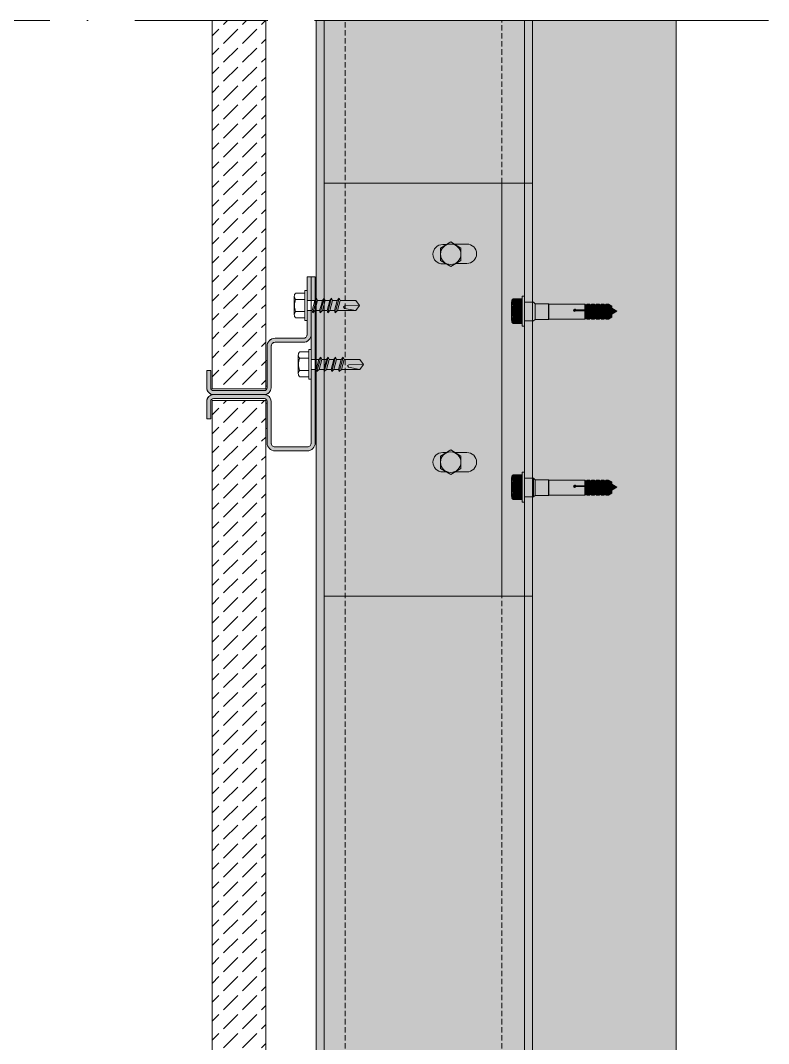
# Model space of a CAD drawing. Extents: x -106823 to -42801, y 48734 to 74234.
# Drawn here: x -78327 to -75536, y 63655 to 67473 of the extents above; entities that cross this region are included whole.
import ezdxf

# ---------------------------------------------------------------- set-up
doc = ezdxf.new("R2010")
doc.units = 0
doc.header["$MEASUREMENT"] = 0
doc.linetypes.add('Dot & Dashed', pattern=[670.277762, 352.777767, -176.388884, 0, -141.111112])
doc.linetypes.add('Hidden Line', pattern=[30, 20, -10])
for name, color, linetype, lineweight, true_color in [('2D - Ogólne_Pen_No__2', 7, 'Continuous', 15, 0x7f7f7f), ('2D - Ogólne_Pen_No__82', 7, 'Continuous', 20, 0xaaaaaa), ('2D Drafting - General_Pen_No__102', 7, 'Continuous', 13, 0xcccccc), ('2D Drafting - General_Pen_No__141', 7, 'Continuous', 0, 0xe8e8e8), ('2D Drafting - General_Pen_No__2', 7, 'Continuous', 15, 0x7f7f7f), ('2D Drafting - General_Pen_No__81', 7, 'Continuous', 20, 0x6a6a6a)]:
    doc.layers.add(name, color=color, linetype=linetype, lineweight=lineweight, true_color=true_color)
doc.layers.add('2D Drafting - General_Pen_No__121', color=255, linetype='Continuous', lineweight=0)
pattern_1 = [(45, (0, 0), (-70.71068, 70.71068), [75, -25]), (45, (7e-15, 70.71), (-70.71068, 70.71068), [75, -25])]

msp = doc.modelspace()

# ---------------------------------------------------------------- hatches: boundary and pattern name
at = {"layer": '2D Drafting - General_Pen_No__102', "linetype": 'Continuous'}
for points in [[(-77257.31, 66427.84), (-77257.31, 66516.69), (-77242.31, 66516.69), (-77242.31, 66427.84)], [(-77242.31, 66427.84), (-77242.31, 66516.69), (-77227.31, 66516.69), (-77227.31, 66429.68), (-77228.78, 66427.84)], [(-77242.31, 66427.84), (-77242.31, 66516.69), (-77227.31, 66516.69), (-77227.31, 66429.68), (-77228.78, 66427.84)], [(-77607.31, 66076.69, -0.4142136), (-77632.31, 66101.69), (-77632.31, 66166.69), (-77617.31, 66166.69), (-77617.31, 66158.64), (-77617.39, 66158.64), (-77617.39, 66108.23), (-77617.31, 66108.23), (-77617.31, 66101.69, 0.4142136), (-77607.31, 66091.69), (-77417.31, 66091.69, 0.4142136), (-77407.31, 66101.69), (-77407.31, 66256.69, -0.4142136), (-77377.31, 66286.69), (-77272.31, 66286.69, 0.4142136), (-77257.31, 66301.69), (-77257.31, 66353.28), (-77257.31, 66390.56), (-77242.31, 66390.56), (-77242.31, 66301.69, -0.4142136), (-77272.31, 66271.69), (-77377.31, 66271.69, 0.4142136), (-77392.31, 66256.69), (-77392.31, 66101.69, -0.4142136), (-77417.31, 66076.69)], [(-77227.31, 66208.21), (-77242.31, 66208.21), (-77242.31, 66245.49), (-77242.31, 66390.56), (-77238.77, 66390.56), (-77236.58, 66382.36), (-77228.38, 66390.56), (-77227.31, 66390.56)], [(-77607.31, 66076.69), (-77417.31, 66076.69, -0.4142136), (-77392.31, 66051.69), (-77392.31, 65896.69, 0.4142136), (-77377.31, 65881.69), (-77257.31, 65881.69, 0.4142136), (-77242.31, 65896.69), (-77242.31, 66170.93), (-77227.31, 66170.93), (-77227.31, 65896.69, -0.4142136), (-77257.31, 65866.69), (-77377.31, 65866.69, -0.4142136), (-77407.31, 65896.69), (-77407.31, 66051.69, 0.4142136), (-77417.31, 66061.69), (-77607.31, 66061.69, 0.4142136), (-77617.31, 66051.69), (-77617.31, 66045.15), (-77617.39, 66045.15), (-77617.39, 65994.73), (-77617.31, 65994.73), (-77617.31, 65986.69), (-77632.31, 65986.69), (-77632.31, 66051.69, -0.4142136)]]:
    msp.add_hatch(color=256, dxfattribs=at).paths.add_polyline_path(points, flags=0)
at = {"layer": '2D Drafting - General_Pen_No__121', "linetype": 'Continuous'}
for points in [[(-76455.9, 66410.98), (-76490.07, 66410.98, -0.4195601), (-76490.07, 66434.27), (-76455.9, 66434.27)], [(-76446.58, 66388.06), (-76446.58, 66332.14), (-76455.9, 66332.14), (-76455.9, 66388.06), (-76455.9, 66443.98), (-76446.58, 66443.98)], [(-76494.34, 66388.06, 0.092424), (-76490.07, 66365.15, 0.201281), (-76494.96, 66353.5), (-76494.96, 66422.63, 0.201281), (-76490.07, 66410.98, 0.092424)], [(-76455.9, 66365.15), (-76490.07, 66365.15, -0.092424), (-76494.34, 66388.06, -0.092424), (-76490.07, 66410.98), (-76455.9, 66410.98), (-76455.9, 66388.06)], [(-76446.58, 66351.39), (-76446.58, 66389.91), (-76446.58, 66421.06), (-76416.58, 66421.06), (-76416.58, 66386.98), (-76416.58, 66351.39)], [(-76416.58, 66351.39), (-76446.58, 66351.39), (-76446.58, 66389.91), (-76446.58, 66421.06), (-76416.58, 66421.06), (-76416.58, 66386.03)], [(-76407.47, 66356.8), (-76407.47, 66415.65), (-76357.73, 66415.65), (-76357.73, 66356.8)], [(-76357.73, 66356.8), (-76357.73, 66415.65), (-76356.49, 66414.4), (-76356.49, 66358.05)], [(-76356.49, 66358.05), (-76356.49, 66414.4), (-76222.07, 66414.4), (-76222.07, 66392.74), (-76255.38, 66392.74, 5.4750432), (-76255.38, 66389.78), (-76222.07, 66389.78), (-76222.07, 66358.05)], [(-76222.07, 66389.78), (-76255.38, 66389.78, -5.4750432), (-76255.38, 66392.74), (-76222.07, 66392.74)], [(-76214.63, 66411.44), (-76214.63, 66398.49), (-76222.07, 66392.74), (-76222.07, 66414.4), (-76218.33, 66411.44)], [(-76222.07, 66392.74), (-76214.63, 66398.49), (-76214.63, 66395.53), (-76222.07, 66389.78)], [(-76214.63, 66361), (-76218.33, 66361), (-76222.07, 66358.05), (-76222.07, 66389.78), (-76214.63, 66395.53)], [(-76204.27, 66414.4), (-76204.27, 66398.49), (-76214.63, 66398.49), (-76214.63, 66414.4)], [(-76214.63, 66398.49), (-76204.27, 66398.49), (-76204.27, 66395.53), (-76214.63, 66395.53)], [(-76214.63, 66358.05), (-76214.63, 66395.53), (-76204.27, 66395.53), (-76204.27, 66358.05)], [(-76196.83, 66411.44), (-76196.83, 66392.74), (-76204.27, 66398.49), (-76204.27, 66414.4), (-76200.53, 66411.44)], [(-76196.83, 66389.78), (-76204.27, 66395.53), (-76204.27, 66398.49), (-76196.83, 66392.74)], [(-76196.83, 66361), (-76200.53, 66361), (-76204.27, 66358.05), (-76204.27, 66395.53), (-76196.83, 66389.78)], [(-76186.47, 66414.4), (-76186.47, 66392.74), (-76196.83, 66392.74), (-76196.83, 66414.4)], [(-76196.83, 66392.74), (-76186.47, 66392.74), (-76186.47, 66389.78), (-76196.83, 66389.78)], [(-76196.83, 66358.05), (-76196.83, 66389.78), (-76186.47, 66389.78), (-76186.47, 66358.05)], [(-76186.47, 66392.74), (-76186.47, 66414.4), (-76182.73, 66411.44), (-76179.03, 66411.44), (-76179.03, 66398.49)], [(-76179.03, 66395.53), (-76186.47, 66389.78), (-76186.47, 66392.74), (-76179.03, 66398.49)], [(-76179.03, 66361), (-76182.73, 66361), (-76186.47, 66358.05), (-76186.47, 66389.78), (-76179.03, 66395.53)], [(-76168.68, 66414.4), (-76168.68, 66398.49), (-76179.03, 66398.49), (-76179.03, 66414.4)], [(-76168.68, 66395.53), (-76179.03, 66395.53), (-76179.03, 66398.49), (-76168.68, 66398.49)], [(-76168.68, 66358.05), (-76179.03, 66358.05), (-76179.03, 66395.53), (-76168.68, 66395.53)], [(-76161.24, 66411.44), (-76161.24, 66392.74), (-76168.68, 66398.49), (-76168.68, 66414.4), (-76164.94, 66411.44)], [(-76161.24, 66389.78), (-76168.68, 66395.53), (-76168.68, 66398.49), (-76161.24, 66392.74)], [(-76161.24, 66361), (-76164.94, 66361), (-76168.68, 66358.05), (-76168.68, 66395.53), (-76161.24, 66389.78)], [(-76150.88, 66414.4), (-76150.88, 66392.74), (-76161.24, 66392.74), (-76161.24, 66414.4)], [(-76161.24, 66392.74), (-76150.88, 66392.74), (-76150.88, 66389.78), (-76161.24, 66389.78)], [(-76150.88, 66358.05), (-76161.24, 66358.05), (-76161.24, 66389.78), (-76150.88, 66389.78)], [(-76143.44, 66411.44), (-76143.44, 66398.49), (-76150.88, 66392.74), (-76150.88, 66414.4), (-76147.14, 66411.44)], [(-76150.88, 66392.74), (-76143.44, 66398.49), (-76143.44, 66395.53), (-76150.88, 66389.78)], [(-76143.44, 66361), (-76147.14, 66361), (-76150.88, 66358.05), (-76150.88, 66389.78), (-76143.44, 66395.53)], [(-76143.44, 66398.49), (-76143.44, 66414.4), (-76133.09, 66414.4), (-76133.09, 66398.49)], [(-76143.44, 66398.49), (-76133.09, 66398.49), (-76133.09, 66395.53), (-76143.44, 66395.53)], [(-76143.44, 66358.05), (-76143.44, 66395.53), (-76133.09, 66395.53), (-76133.09, 66358.05)], [(-76120.7, 66391.34), (-76133.09, 66398.49), (-76133.09, 66414.4), (-76120.7, 66407.25)], [(-76120.7, 66388.38), (-76133.09, 66395.53), (-76133.09, 66398.49), (-76120.7, 66391.34)], [(-76120.7, 66365.19), (-76133.09, 66358.05), (-76133.09, 66395.53), (-76120.7, 66388.38)], [(-76101.98, 66387.97), (-76120.7, 66377.15), (-76120.7, 66398.78)], [(-76455.9, 66341.85), (-76490.07, 66341.85, -0.4195601), (-76490.07, 66365.15), (-76455.9, 66365.15)], [(-76446.58, 65731.38), (-76446.58, 65675.46), (-76455.9, 65675.46), (-76455.9, 65731.38), (-76455.9, 65787.3), (-76446.58, 65787.3)], [(-76455.9, 65754.29), (-76490.07, 65754.29, -0.4195601), (-76490.07, 65777.59), (-76455.9, 65777.59)], [(-76494.34, 65731.38, 0.092424), (-76490.07, 65708.47, 0.201281), (-76494.96, 65696.82), (-76494.96, 65765.94, 0.201281), (-76490.07, 65754.29, 0.092424)], [(-76455.9, 65708.47), (-76490.07, 65708.47, -0.092424), (-76494.34, 65731.38, -0.092424), (-76490.07, 65754.29), (-76455.9, 65754.29), (-76455.9, 65731.38)], [(-76446.58, 65694.7), (-76446.58, 65731.38), (-76446.58, 65764.38), (-76416.58, 65764.38), (-76416.58, 65728.45), (-76416.58, 65694.7)], [(-76416.58, 65694.7), (-76446.58, 65694.7), (-76446.58, 65731.38), (-76446.58, 65764.38), (-76416.58, 65764.38), (-76416.58, 65727.51)], [(-76416.58, 65694.8), (-76416.58, 65727.51), (-76416.58, 65751.86), (-76413.06, 65756.23), (-76413.06, 65694.8)], [(-76413.06, 65694.8), (-76413.06, 65764.38), (-76412.89, 65764.38), (-76407.47, 65758.96), (-76407.47, 65700.21), (-76412.89, 65694.8)], [(-76407.47, 65700.12), (-76407.47, 65758.96), (-76357.73, 65758.96), (-76357.73, 65700.12)], [(-76357.73, 65700.12), (-76357.73, 65758.96), (-76356.49, 65757.72), (-76356.49, 65701.36)], [(-76356.49, 65701.36), (-76356.49, 65757.72), (-76222.07, 65757.72), (-76222.07, 65736.06), (-76255.38, 65736.06, 5.4750432), (-76255.38, 65733.1), (-76222.07, 65733.1), (-76222.07, 65701.36)], [(-76214.63, 65754.76), (-76214.63, 65741.81), (-76222.07, 65736.06), (-76222.07, 65757.72), (-76218.33, 65754.76)], [(-76222.07, 65736.06), (-76214.63, 65741.81), (-76214.63, 65738.85), (-76222.07, 65733.1)], [(-76204.27, 65757.72), (-76204.27, 65741.81), (-76214.63, 65741.81), (-76214.63, 65757.72)], [(-76214.63, 65741.81), (-76204.27, 65741.81), (-76204.27, 65738.85), (-76214.63, 65738.85)], [(-76196.83, 65754.76), (-76196.83, 65736.06), (-76204.27, 65741.81), (-76204.27, 65757.72), (-76200.53, 65754.76)], [(-76196.83, 65733.1), (-76204.27, 65738.85), (-76204.27, 65741.81), (-76196.83, 65736.06)], [(-76186.47, 65757.72), (-76186.47, 65736.06), (-76196.83, 65736.06), (-76196.83, 65757.72)], [(-76186.47, 65736.06), (-76186.47, 65757.72), (-76182.73, 65754.76), (-76179.03, 65754.76), (-76179.03, 65741.81)], [(-76179.03, 65738.85), (-76186.47, 65733.1), (-76186.47, 65736.06), (-76179.03, 65741.81)], [(-76168.68, 65757.72), (-76168.68, 65741.81), (-76179.03, 65741.81), (-76179.03, 65757.72)], [(-76168.68, 65738.85), (-76179.03, 65738.85), (-76179.03, 65741.81), (-76168.68, 65741.81)], [(-76161.24, 65754.76), (-76161.24, 65736.06), (-76168.68, 65741.81), (-76168.68, 65757.72), (-76164.94, 65754.76)], [(-76161.24, 65733.1), (-76168.68, 65738.85), (-76168.68, 65741.81), (-76161.24, 65736.06)], [(-76150.88, 65757.72), (-76150.88, 65736.06), (-76161.24, 65736.06), (-76161.24, 65757.72)], [(-76143.44, 65754.76), (-76143.44, 65741.81), (-76150.88, 65736.06), (-76150.88, 65757.72), (-76147.14, 65754.76)], [(-76150.88, 65736.06), (-76143.44, 65741.81), (-76143.44, 65738.85), (-76150.88, 65733.1)], [(-76143.44, 65741.81), (-76143.44, 65757.72), (-76133.09, 65757.72), (-76133.09, 65741.81)], [(-76143.44, 65741.81), (-76133.09, 65741.81), (-76133.09, 65738.85), (-76143.44, 65738.85)], [(-76120.7, 65734.66), (-76133.09, 65741.81), (-76133.09, 65757.72), (-76120.7, 65750.57)], [(-76120.7, 65731.7), (-76133.09, 65738.85), (-76133.09, 65741.81), (-76120.7, 65734.66)], [(-76101.98, 65731.28), (-76120.7, 65720.47), (-76120.7, 65742.1)], [(-76455.9, 65685.17), (-76490.07, 65685.17, -0.4195601), (-76490.07, 65708.47), (-76455.9, 65708.47)], [(-76222.07, 65733.1), (-76255.38, 65733.1, -5.4750432), (-76255.38, 65736.06), (-76222.07, 65736.06)], [(-76214.63, 65704.32), (-76218.33, 65704.32), (-76222.07, 65701.36), (-76222.07, 65733.1), (-76214.63, 65738.85)], [(-76214.63, 65701.36), (-76214.63, 65738.85), (-76204.27, 65738.85), (-76204.27, 65701.36)], [(-76196.83, 65704.32), (-76200.53, 65704.32), (-76204.27, 65701.36), (-76204.27, 65738.85), (-76196.83, 65733.1)], [(-76196.83, 65736.06), (-76186.47, 65736.06), (-76186.47, 65733.1), (-76196.83, 65733.1)], [(-76196.83, 65701.36), (-76196.83, 65733.1), (-76186.47, 65733.1), (-76186.47, 65701.36)], [(-76179.03, 65704.32), (-76182.73, 65704.32), (-76186.47, 65701.36), (-76186.47, 65733.1), (-76179.03, 65738.85)], [(-76168.68, 65701.36), (-76179.03, 65701.36), (-76179.03, 65738.85), (-76168.68, 65738.85)], [(-76161.24, 65704.32), (-76164.94, 65704.32), (-76168.68, 65701.36), (-76168.68, 65738.85), (-76161.24, 65733.1)], [(-76161.24, 65736.06), (-76150.88, 65736.06), (-76150.88, 65733.1), (-76161.24, 65733.1)], [(-76150.88, 65701.36), (-76161.24, 65701.36), (-76161.24, 65733.1), (-76150.88, 65733.1)], [(-76143.44, 65704.32), (-76147.14, 65704.32), (-76150.88, 65701.36), (-76150.88, 65733.1), (-76143.44, 65738.85)], [(-76143.44, 65701.36), (-76143.44, 65738.85), (-76133.09, 65738.85), (-76133.09, 65701.36)], [(-76120.7, 65708.51), (-76133.09, 65701.36), (-76133.09, 65738.85), (-76120.7, 65731.7)]]:
    msp.add_hatch(color=256, dxfattribs=at).paths.add_polyline_path(points, flags=0)
at = {"layer": '2D Drafting - General_Pen_No__141', "linetype": 'Continuous'}
msp.add_hatch(color=256, dxfattribs=at).paths.add_polyline_path([(-77224.19, 54036.69), (-76416.58, 54036.69), (-76416.58, 67472.76), (-77224.19, 67472.76)], flags=0)
at = {"layer": '2D Drafting - General_Pen_No__81', "linetype": 'Continuous'}
h = msp.add_hatch(dxfattribs=at)
h.set_pattern_fill('Beton', color=256, style=0, pattern_type=2)
h.set_pattern_definition(pattern_1)
h.paths.add_polyline_path([(-77612.31, 66098.14), (-77412.31, 66098.14), (-77412.31, 67472.76), (-77612.31, 67472.76)], flags=0)
h = msp.add_hatch(dxfattribs=at)
h.set_pattern_fill('Solid___Dashed', color=256, style=0, pattern_type=2)
h.set_pattern_definition([(45, (0, 0), (-70.71068, 70.71068), []), (45, (-35.36, 35.36), (-70.71068, 70.71068), [75, -25])])
h.paths.add_polyline_path([(-76416.58, 67472.76), (-76416.58, 54036.69), (-75880.8, 54036.69), (-75880.8, 65989.22), (-75880.8, 67472.76)], flags=0)
for points in [[(-77412.22, 66203.66), (-77407.31, 66203.66), (-77407.31, 66108.23), (-77412.22, 66108.23)], [(-77412.22, 65949.71), (-77407.31, 65949.71), (-77407.31, 66045.15), (-77412.22, 66045.15)]]:
    msp.add_hatch(color=256, dxfattribs=at).paths.add_polyline_path(points, flags=0)
h = msp.add_hatch(dxfattribs=at)
h.set_pattern_fill('Beton', color=256, style=0, pattern_type=2)
h.set_pattern_definition(pattern_1)
h.paths.add_polyline_path([(-77612.31, 66055.24), (-77412.31, 66055.24), (-77412.31, 60088.14), (-77612.31, 60088.14)], flags=0)

# ---------------------------------------------------------------- linework, layer by layer
at = {"layer": '2D - Ogólne_Pen_No__2', "linetype": 'Continuous'}
for p, q in [((-76416.58, 66421.06), (-76416.58, 66386.03)), ((-76412.89, 66421.06), (-76416.58, 66421.06)), ((-76407.47, 66415.65), (-76412.89, 66421.06)), ((-76357.73, 66415.65), (-76407.47, 66415.65)), ((-76407.47, 66415.65), (-76407.47, 66356.8)), ((-76356.49, 66414.4), (-76357.73, 66415.65)), ((-76357.73, 66415.65), (-76357.73, 66356.8)), ((-76222.07, 66414.4), (-76356.49, 66414.4)), ((-76356.49, 66358.05), (-76356.49, 66414.4)), ((-76222.07, 66392.74), (-76255.38, 66392.74)), ((-76222.07, 66389.78), (-76255.38, 66389.78)), ((-76218.33, 66411.44), (-76222.07, 66414.4)), ((-76222.07, 66414.4), (-76222.07, 66358.05)), ((-76214.63, 66398.49), (-76222.07, 66392.74)), ((-76214.63, 66395.53), (-76222.07, 66389.78)), ((-76214.63, 66411.44), (-76218.33, 66411.44)), ((-76214.63, 66414.4), (-76214.63, 66411.44)), ((-76204.27, 66414.4), (-76214.63, 66414.4)), ((-76214.63, 66414.4), (-76214.63, 66358.05)), ((-76204.27, 66398.49), (-76214.63, 66398.49)), ((-76204.27, 66395.53), (-76214.63, 66395.53)), ((-76200.53, 66411.44), (-76204.27, 66414.4)), ((-76204.27, 66414.4), (-76204.27, 66358.05)), ((-76196.83, 66392.74), (-76204.27, 66398.49)), ((-76196.83, 66389.78), (-76204.27, 66395.53)), ((-76196.83, 66411.44), (-76200.53, 66411.44)), ((-76196.83, 66414.4), (-76196.83, 66411.44)), ((-76186.47, 66414.4), (-76196.83, 66414.4)), ((-76196.83, 66414.4), (-76196.83, 66358.05)), ((-76186.47, 66392.74), (-76196.83, 66392.74)), ((-76186.47, 66389.78), (-76196.83, 66389.78)), ((-76182.73, 66411.44), (-76186.47, 66414.4)), ((-76186.47, 66414.4), (-76186.47, 66358.05)), ((-76179.03, 66398.49), (-76186.47, 66392.74)), ((-76179.03, 66395.53), (-76186.47, 66389.78)), ((-76179.03, 66411.44), (-76182.73, 66411.44)), ((-76179.03, 66414.4), (-76179.03, 66411.44)), ((-76168.68, 66414.4), (-76179.03, 66414.4)), ((-76179.03, 66414.4), (-76179.03, 66358.05)), ((-76168.68, 66398.49), (-76179.03, 66398.49)), ((-76168.68, 66395.53), (-76179.03, 66395.53)), ((-76164.94, 66411.44), (-76168.68, 66414.4)), ((-76168.68, 66414.4), (-76168.68, 66358.05)), ((-76161.24, 66392.74), (-76168.68, 66398.49)), ((-76161.24, 66389.78), (-76168.68, 66395.53)), ((-76161.24, 66411.44), (-76164.94, 66411.44)), ((-76161.24, 66414.4), (-76161.24, 66411.44)), ((-76150.88, 66414.4), (-76161.24, 66414.4)), ((-76161.24, 66414.4), (-76161.24, 66358.05)), ((-76150.88, 66392.74), (-76161.24, 66392.74)), ((-76150.88, 66389.78), (-76161.24, 66389.78)), ((-76147.14, 66411.44), (-76150.88, 66414.4)), ((-76150.88, 66414.4), (-76150.88, 66358.05)), ((-76143.44, 66398.49), (-76150.88, 66392.74)), ((-76143.44, 66395.53), (-76150.88, 66389.78)), ((-76143.44, 66411.44), (-76147.14, 66411.44)), ((-76143.44, 66414.4), (-76143.44, 66358.05)), ((-76133.09, 66414.4), (-76143.44, 66414.4)), ((-76133.09, 66398.49), (-76143.44, 66398.49)), ((-76133.09, 66395.53), (-76143.44, 66395.53)), ((-76120.7, 66407.25), (-76133.09, 66414.4)), ((-76133.09, 66414.4), (-76133.09, 66358.05)), ((-76120.7, 66391.34), (-76133.09, 66398.49)), ((-76120.7, 66388.38), (-76133.09, 66395.53)), ((-76120.7, 66407.25), (-76120.7, 66365.19)), ((-76120.7, 66398.78), (-76101.98, 66387.97)), ((-76416.58, 66351.48), (-76416.58, 66387.08)), ((-76416.58, 66351.39), (-76416.58, 66386.98)), ((-76412.89, 66351.39), (-76416.58, 66351.39)), ((-76407.47, 66356.8), (-76412.89, 66351.39)), ((-76357.73, 66356.8), (-76407.47, 66356.8)), ((-76356.49, 66358.05), (-76357.73, 66356.8)), ((-76222.07, 66358.05), (-76356.49, 66358.05)), ((-76218.33, 66361), (-76222.07, 66358.05)), ((-76214.63, 66361), (-76218.33, 66361)), ((-76214.63, 66358.05), (-76214.63, 66361)), ((-76204.27, 66358.05), (-76214.63, 66358.05)), ((-76200.53, 66361), (-76204.27, 66358.05)), ((-76196.83, 66361), (-76200.53, 66361)), ((-76196.83, 66358.05), (-76196.83, 66361)), ((-76186.47, 66358.05), (-76196.83, 66358.05)), ((-76182.73, 66361), (-76186.47, 66358.05)), ((-76179.03, 66361), (-76182.73, 66361)), ((-76179.03, 66358.05), (-76179.03, 66361)), ((-76168.68, 66358.05), (-76179.03, 66358.05)), ((-76164.94, 66361), (-76168.68, 66358.05)), ((-76161.24, 66361), (-76164.94, 66361)), ((-76161.24, 66358.05), (-76161.24, 66361)), ((-76150.88, 66358.05), (-76161.24, 66358.05)), ((-76147.14, 66361), (-76150.88, 66358.05)), ((-76143.44, 66361), (-76147.14, 66361)), ((-76133.09, 66358.05), (-76143.44, 66358.05)), ((-76120.7, 66365.19), (-76133.09, 66358.05)), ((-76120.7, 66377.15), (-76101.98, 66387.97)), ((-76412.89, 65764.38), (-76416.58, 65764.38)), ((-76407.47, 65758.96), (-76412.89, 65764.38)), ((-76357.73, 65758.96), (-76407.47, 65758.96)), ((-76407.47, 65758.96), (-76407.47, 65700.12)), ((-76356.49, 65757.72), (-76357.73, 65758.96)), ((-76357.73, 65758.96), (-76357.73, 65700.12)), ((-76222.07, 65757.72), (-76356.49, 65757.72)), ((-76356.49, 65701.36), (-76356.49, 65757.72)), ((-76218.33, 65754.76), (-76222.07, 65757.72)), ((-76222.07, 65757.72), (-76222.07, 65701.36)), ((-76214.63, 65741.81), (-76222.07, 65736.06)), ((-76214.63, 65754.76), (-76218.33, 65754.76)), ((-76214.63, 65757.72), (-76214.63, 65754.76)), ((-76204.27, 65757.72), (-76214.63, 65757.72)), ((-76214.63, 65757.72), (-76214.63, 65701.36)), ((-76204.27, 65741.81), (-76214.63, 65741.81)), ((-76200.53, 65754.76), (-76204.27, 65757.72)), ((-76204.27, 65757.72), (-76204.27, 65701.36)), ((-76196.83, 65736.06), (-76204.27, 65741.81)), ((-76196.83, 65754.76), (-76200.53, 65754.76)), ((-76196.83, 65757.72), (-76196.83, 65754.76)), ((-76186.47, 65757.72), (-76196.83, 65757.72)), ((-76196.83, 65757.72), (-76196.83, 65701.36)), ((-76182.73, 65754.76), (-76186.47, 65757.72)), ((-76186.47, 65757.72), (-76186.47, 65701.36)), ((-76179.03, 65741.81), (-76186.47, 65736.06)), ((-76179.03, 65754.76), (-76182.73, 65754.76)), ((-76179.03, 65757.72), (-76179.03, 65754.76)), ((-76168.68, 65757.72), (-76179.03, 65757.72)), ((-76179.03, 65757.72), (-76179.03, 65701.36)), ((-76168.68, 65741.81), (-76179.03, 65741.81)), ((-76164.94, 65754.76), (-76168.68, 65757.72)), ((-76168.68, 65757.72), (-76168.68, 65701.36)), ((-76161.24, 65736.06), (-76168.68, 65741.81)), ((-76161.24, 65754.76), (-76164.94, 65754.76)), ((-76161.24, 65757.72), (-76161.24, 65754.76)), ((-76150.88, 65757.72), (-76161.24, 65757.72)), ((-76161.24, 65757.72), (-76161.24, 65701.36)), ((-76147.14, 65754.76), (-76150.88, 65757.72)), ((-76150.88, 65757.72), (-76150.88, 65701.36)), ((-76143.44, 65741.81), (-76150.88, 65736.06)), ((-76143.44, 65754.76), (-76147.14, 65754.76)), ((-76143.44, 65757.72), (-76143.44, 65701.36)), ((-76133.09, 65757.72), (-76143.44, 65757.72)), ((-76133.09, 65741.81), (-76143.44, 65741.81)), ((-76120.7, 65750.57), (-76133.09, 65757.72)), ((-76133.09, 65757.72), (-76133.09, 65701.36)), ((-76120.7, 65734.66), (-76133.09, 65741.81)), ((-76120.7, 65750.57), (-76120.7, 65708.51)), ((-76120.7, 65742.1), (-76101.98, 65731.28)), ((-76416.58, 65694.8), (-76416.58, 65728.55)), ((-76222.07, 65736.06), (-76255.38, 65736.06)), ((-76222.07, 65733.1), (-76255.38, 65733.1)), ((-76214.63, 65738.85), (-76222.07, 65733.1)), ((-76218.33, 65704.32), (-76222.07, 65701.36)), ((-76214.63, 65704.32), (-76218.33, 65704.32)), ((-76204.27, 65738.85), (-76214.63, 65738.85)), ((-76214.63, 65701.36), (-76214.63, 65704.32)), ((-76196.83, 65733.1), (-76204.27, 65738.85)), ((-76200.53, 65704.32), (-76204.27, 65701.36)), ((-76196.83, 65704.32), (-76200.53, 65704.32)), ((-76186.47, 65736.06), (-76196.83, 65736.06)), ((-76186.47, 65733.1), (-76196.83, 65733.1)), ((-76196.83, 65701.36), (-76196.83, 65704.32)), ((-76179.03, 65738.85), (-76186.47, 65733.1)), ((-76182.73, 65704.32), (-76186.47, 65701.36)), ((-76179.03, 65704.32), (-76182.73, 65704.32)), ((-76168.68, 65738.85), (-76179.03, 65738.85)), ((-76179.03, 65701.36), (-76179.03, 65704.32)), ((-76161.24, 65733.1), (-76168.68, 65738.85)), ((-76164.94, 65704.32), (-76168.68, 65701.36)), ((-76161.24, 65704.32), (-76164.94, 65704.32)), ((-76150.88, 65736.06), (-76161.24, 65736.06)), ((-76150.88, 65733.1), (-76161.24, 65733.1)), ((-76161.24, 65701.36), (-76161.24, 65704.32)), ((-76143.44, 65738.85), (-76150.88, 65733.1)), ((-76147.14, 65704.32), (-76150.88, 65701.36)), ((-76143.44, 65704.32), (-76147.14, 65704.32)), ((-76133.09, 65738.85), (-76143.44, 65738.85)), ((-76120.7, 65731.7), (-76133.09, 65738.85)), ((-76120.7, 65708.51), (-76133.09, 65701.36)), ((-76120.7, 65720.47), (-76101.98, 65731.28)), ((-76412.89, 65694.8), (-76416.58, 65694.8)), ((-76412.89, 65694.7), (-76416.58, 65694.7)), ((-76407.47, 65700.21), (-76412.89, 65694.8)), ((-76407.47, 65700.12), (-76412.89, 65694.7)), ((-76357.73, 65700.12), (-76407.47, 65700.12)), ((-76356.49, 65701.36), (-76357.73, 65700.12)), ((-76222.07, 65701.36), (-76356.49, 65701.36)), ((-76204.27, 65701.36), (-76214.63, 65701.36)), ((-76186.47, 65701.36), (-76196.83, 65701.36)), ((-76168.68, 65701.36), (-76179.03, 65701.36)), ((-76150.88, 65701.36), (-76161.24, 65701.36)), ((-76133.09, 65701.36), (-76143.44, 65701.36))]:
    msp.add_line(p, q, dxfattribs=at)
msp.add_arc((-76259.29, 66391.26), 4.18, 20.70161, 339.29839, dxfattribs=at)
at = {"layer": '2D - Ogólne_Pen_No__82', "linetype": 'Continuous'}
msp.add_arc((-76259.29, 65734.58), 4.18, 20.70161, 339.29839, dxfattribs=at)
at = {"layer": '2D Drafting - General_Pen_No__2', "linetype": 'Dot & Dashed'}
msp.add_line((-75536.44, 67472.76), (-95796.06, 67472.76), dxfattribs=at)
at = {"layer": '2D Drafting - General_Pen_No__2', "linetype": 'Continuous'}
for p, q in [((-77612.22, 66098.14), (-77612.22, 67472.76)), ((-77412.22, 66098.14), (-77412.22, 67472.76)), ((-77224.19, 65412.51), (-77224.19, 67472.76)), ((-77224.19, 54036.69), (-77224.19, 67472.76)), ((-77194.19, 65412.51), (-77194.19, 67472.76)), ((-77194.19, 54036.69), (-77194.19, 67472.76)), ((-76446.58, 65412.51), (-76446.58, 67472.76)), ((-76446.58, 54036.69), (-76446.58, 67472.76)), ((-76416.58, 65412.51), (-76416.58, 67472.76)), ((-76416.58, 54036.69), (-76416.58, 67472.76)), ((-75880.8, 65412.51), (-75880.8, 67472.76)), ((-75880.8, 54036.69), (-75880.8, 67472.76)), ((-77194.19, 66865.12), (-76416.58, 66865.12)), ((-76530.85, 65324.55), (-76530.85, 66865.12)), ((-76760.23, 66623.36), (-76722.07, 66646.36)), ((-76760.23, 66623.36), (-76760.23, 66577.36)), ((-76738.17, 66636.65), (-76751.92, 66636.65)), ((-76683.9, 66623.36), (-76722.07, 66646.36)), ((-76661.75, 66638.53), (-76705.96, 66638.53)), ((-76683.9, 66623.36), (-76683.9, 66577.36)), ((-76760.23, 66577.36), (-76722.07, 66554.36)), ((-76751.92, 66564.07), (-76738.17, 66564.07)), ((-76683.9, 66577.36), (-76722.07, 66554.36)), ((-76705.96, 66565.94), (-76661.75, 66565.94)), ((-77257.31, 66516.69), (-77257.31, 66301.69)), ((-77242.31, 66516.69), (-77257.31, 66516.69)), ((-77242.31, 66516.69), (-77242.31, 65896.69)), ((-77227.31, 66516.69), (-77242.31, 66516.69)), ((-77242.31, 66516.69), (-77242.31, 66301.69)), ((-77227.31, 66516.69), (-77227.31, 65896.69)), ((-77305.69, 66374.63), (-77305.69, 66443.75)), ((-77300.8, 66455.4), (-77266.63, 66455.4)), ((-77300.8, 66432.1), (-77266.63, 66432.1)), ((-77266.63, 66409.19), (-77266.63, 66465.11)), ((-77266.63, 66465.11), (-77257.31, 66465.11)), ((-77257.31, 66465.11), (-77257.31, 66409.19)), ((-77257.31, 66427.83), (-77228.78, 66427.83)), ((-77228.78, 66427.83), (-77233.78, 66409.19)), ((-77222.19, 66436.03), (-77229.38, 66409.19)), ((-77222.19, 66436.03), (-77228.78, 66427.83)), ((-77218.39, 66427.83), (-77223.38, 66409.19)), ((-77218.39, 66427.83), (-77222.19, 66436.03)), ((-77218.39, 66427.83), (-77200.94, 66427.83)), ((-77200.94, 66427.83), (-77205.94, 66409.19)), ((-77194.35, 66436.03), (-77201.54, 66409.19)), ((-77194.35, 66436.03), (-77200.94, 66427.83)), ((-77190.55, 66427.83), (-77195.54, 66409.19)), ((-77190.55, 66427.83), (-77194.35, 66436.03)), ((-77190.55, 66427.83), (-77173.1, 66427.83)), ((-77173.1, 66427.83), (-77178.1, 66409.19)), ((-77166.51, 66436.03), (-77173.7, 66409.19)), ((-77166.51, 66436.03), (-77173.1, 66427.83)), ((-77162.7, 66427.83), (-77167.7, 66409.19)), ((-77162.7, 66427.83), (-77166.51, 66436.03)), ((-77162.7, 66427.83), (-77145.26, 66427.83)), ((-77145.26, 66427.83), (-77150.26, 66409.19)), ((-77138.67, 66436.03), (-77145.86, 66409.19)), ((-77138.67, 66436.03), (-77145.26, 66427.83)), ((-77134.86, 66427.83), (-77139.86, 66409.19)), ((-77134.86, 66427.83), (-77138.67, 66436.03)), ((-77134.86, 66427.83), (-77076.35, 66427.83)), ((-77076.35, 66427.83), (-77062.37, 66409.19)), ((-76490.07, 66434.27), (-76455.9, 66434.27)), ((-76455.9, 66388.06), (-76455.9, 66443.98)), ((-76455.9, 66443.98), (-76446.58, 66443.98)), ((-76446.58, 66443.98), (-76446.58, 66388.06)), ((-77266.63, 66409.19), (-77266.63, 66353.27)), ((-77257.31, 66353.27), (-77257.31, 66409.19)), ((-77257.31, 66390.55), (-77238.77, 66390.55)), ((-77238.77, 66390.55), (-77233.78, 66409.19)), ((-77238.77, 66390.55), (-77236.58, 66382.35)), ((-77236.58, 66382.35), (-77229.38, 66409.19)), ((-77236.58, 66382.35), (-77228.38, 66390.55)), ((-77228.38, 66390.55), (-77223.38, 66409.19)), ((-77228.38, 66390.55), (-77210.93, 66390.55)), ((-77210.93, 66390.55), (-77205.94, 66409.19)), ((-77210.93, 66390.55), (-77208.73, 66382.35)), ((-77208.73, 66382.35), (-77201.54, 66409.19)), ((-77208.73, 66382.35), (-77200.53, 66390.55)), ((-77200.53, 66390.55), (-77195.54, 66409.19)), ((-77200.53, 66390.55), (-77183.09, 66390.55)), ((-77183.09, 66390.55), (-77178.1, 66409.19)), ((-77183.09, 66390.55), (-77180.89, 66382.35)), ((-77180.89, 66382.35), (-77173.7, 66409.19)), ((-77180.89, 66382.35), (-77172.69, 66390.55)), ((-77172.69, 66390.55), (-77167.7, 66409.19)), ((-77172.69, 66390.55), (-77155.25, 66390.55)), ((-77155.25, 66390.55), (-77150.26, 66409.19)), ((-77155.25, 66390.55), (-77153.05, 66382.35)), ((-77153.05, 66382.35), (-77145.86, 66409.19)), ((-77153.05, 66382.35), (-77144.85, 66390.55)), ((-77144.85, 66390.55), (-77139.86, 66409.19)), ((-77144.85, 66390.55), (-77076.35, 66390.55)), ((-77122.17, 66404.76), (-77117.32, 66407.45)), ((-77118.4, 66398.55), (-77122.17, 66404.76)), ((-77076.35, 66390.55), (-77118.4, 66398.55)), ((-77117.32, 66407.45), (-77062.37, 66409.19)), ((-77076.35, 66390.55), (-77062.37, 66409.19)), ((-76494.96, 66353.5), (-76494.96, 66422.63)), ((-76490.07, 66410.98), (-76455.9, 66410.98)), ((-76446.58, 66421.06), (-76416.58, 66421.06)), ((-77300.8, 66386.28), (-77266.63, 66386.28)), ((-77300.8, 66362.98), (-77266.63, 66362.98)), ((-77266.63, 66353.27), (-77257.31, 66353.27)), ((-76490.07, 66365.15), (-76455.9, 66365.15)), ((-76455.9, 66388.06), (-76455.9, 66332.14)), ((-76446.58, 66332.14), (-76446.58, 66388.06)), ((-76446.58, 66351.39), (-76416.58, 66351.39)), ((-76490.07, 66341.85), (-76455.9, 66341.85)), ((-76455.9, 66332.14), (-76446.58, 66332.14)), ((-77272.31, 66286.69), (-77377.31, 66286.69)), ((-77407.31, 66256.69), (-77407.31, 66101.69)), ((-77392.31, 66256.69), (-77392.31, 66101.69)), ((-77272.31, 66271.69), (-77377.31, 66271.69)), ((-77251.63, 66189.57), (-77251.63, 66245.49)), ((-77251.63, 66245.49), (-77242.31, 66245.49)), ((-77242.31, 66245.49), (-77242.31, 66189.57)), ((-77290.69, 66155.01), (-77290.69, 66224.13)), ((-77285.8, 66235.78), (-77251.63, 66235.78)), ((-77285.8, 66212.48), (-77251.63, 66212.48)), ((-77242.31, 66208.21), (-77213.78, 66208.21)), ((-77213.78, 66208.21), (-77218.78, 66189.57)), ((-77207.19, 66216.41), (-77214.38, 66189.57)), ((-77207.19, 66216.41), (-77213.78, 66208.21)), ((-77203.39, 66208.21), (-77208.38, 66189.57)), ((-77203.39, 66208.21), (-77207.19, 66216.41)), ((-77203.39, 66208.21), (-77185.94, 66208.21)), ((-77185.94, 66208.21), (-77190.94, 66189.57)), ((-77179.35, 66216.41), (-77186.54, 66189.57)), ((-77179.35, 66216.41), (-77185.94, 66208.21)), ((-77175.55, 66208.21), (-77180.54, 66189.57)), ((-77175.55, 66208.21), (-77179.35, 66216.41)), ((-77175.55, 66208.21), (-77158.1, 66208.21)), ((-77158.1, 66208.21), (-77163.1, 66189.57)), ((-77151.51, 66216.41), (-77158.7, 66189.57)), ((-77151.51, 66216.41), (-77158.1, 66208.21)), ((-77147.7, 66208.21), (-77152.7, 66189.57)), ((-77147.7, 66208.21), (-77151.51, 66216.41)), ((-77147.7, 66208.21), (-77130.26, 66208.21)), ((-77130.26, 66208.21), (-77135.26, 66189.57)), ((-77123.67, 66216.41), (-77130.86, 66189.57)), ((-77123.67, 66216.41), (-77130.26, 66208.21)), ((-77119.86, 66208.21), (-77124.86, 66189.57)), ((-77119.86, 66208.21), (-77123.67, 66216.41)), ((-77119.86, 66208.21), (-77061.35, 66208.21)), ((-77061.35, 66208.21), (-77047.37, 66189.57)), ((-77632.31, 66166.69), (-77632.31, 66101.69)), ((-77632.31, 66166.69), (-77617.31, 66166.69)), ((-77617.31, 66166.69), (-77617.31, 66101.69)), ((-77285.8, 66166.66), (-77251.63, 66166.66)), ((-77251.63, 66189.57), (-77251.63, 66133.65)), ((-77242.31, 66133.65), (-77242.31, 66189.57)), ((-77242.31, 66170.93), (-77223.77, 66170.93)), ((-77223.77, 66170.93), (-77218.78, 66189.57)), ((-77223.77, 66170.93), (-77221.58, 66162.73)), ((-77221.58, 66162.73), (-77214.38, 66189.57)), ((-77221.58, 66162.73), (-77213.38, 66170.93)), ((-77213.38, 66170.93), (-77208.38, 66189.57)), ((-77213.38, 66170.93), (-77195.93, 66170.93)), ((-77195.93, 66170.93), (-77190.94, 66189.57)), ((-77195.93, 66170.93), (-77193.73, 66162.73)), ((-77193.73, 66162.73), (-77186.54, 66189.57)), ((-77193.73, 66162.73), (-77185.53, 66170.93)), ((-77185.53, 66170.93), (-77180.54, 66189.57)), ((-77185.53, 66170.93), (-77168.09, 66170.93)), ((-77168.09, 66170.93), (-77163.1, 66189.57)), ((-77168.09, 66170.93), (-77165.89, 66162.73)), ((-77165.89, 66162.73), (-77158.7, 66189.57)), ((-77165.89, 66162.73), (-77157.69, 66170.93)), ((-77157.69, 66170.93), (-77152.7, 66189.57)), ((-77157.69, 66170.93), (-77140.25, 66170.93)), ((-77140.25, 66170.93), (-77135.26, 66189.57)), ((-77140.25, 66170.93), (-77138.05, 66162.73)), ((-77138.05, 66162.73), (-77130.86, 66189.57)), ((-77138.05, 66162.73), (-77129.85, 66170.93)), ((-77129.85, 66170.93), (-77124.86, 66189.57)), ((-77129.85, 66170.93), (-77061.35, 66170.93)), ((-77107.17, 66185.14), (-77102.32, 66187.83)), ((-77103.4, 66178.93), (-77107.17, 66185.14)), ((-77061.35, 66170.93), (-77103.4, 66178.93)), ((-77102.32, 66187.83), (-77047.37, 66189.57)), ((-77061.35, 66170.93), (-77047.37, 66189.57)), ((-77285.8, 66143.36), (-77251.63, 66143.36)), ((-77251.63, 66133.65), (-77242.31, 66133.65)), ((-77612.22, 66098.14), (-77412.22, 66098.14)), ((-77417.31, 66091.69), (-77607.31, 66091.69)), ((-77632.31, 65986.69), (-77632.31, 66051.69)), ((-77617.31, 65986.69), (-77617.31, 66051.69)), ((-77612.22, 66055.24), (-77412.22, 66055.24)), ((-77612.22, 66055.24), (-77612.22, 65412.51)), ((-77417.31, 66076.69), (-77607.31, 66076.69)), ((-77417.31, 66076.69), (-77607.31, 66076.69)), ((-77417.31, 66061.69), (-77607.31, 66061.69)), ((-77412.22, 66055.24), (-77412.22, 65412.51)), ((-77407.31, 65896.69), (-77407.31, 66051.69)), ((-77392.31, 65896.69), (-77392.31, 66051.69)), ((-77632.31, 65986.69), (-77617.31, 65986.69)), ((-77257.31, 65881.69), (-77377.31, 65881.69)), ((-77257.31, 65866.69), (-77377.31, 65866.69)), ((-76760.23, 65847.39), (-76722.07, 65870.39)), ((-76738.17, 65860.69), (-76751.92, 65860.69)), ((-76683.9, 65847.39), (-76722.07, 65870.39)), ((-76661.75, 65860.69), (-76705.96, 65860.69)), ((-76760.23, 65847.39), (-76760.23, 65801.39)), ((-76683.9, 65847.39), (-76683.9, 65801.39)), ((-76760.23, 65801.39), (-76722.07, 65778.39)), ((-76751.92, 65788.1), (-76738.17, 65788.1)), ((-76683.9, 65801.39), (-76722.07, 65778.39)), ((-76705.96, 65788.1), (-76661.75, 65788.1)), ((-76455.9, 65731.38), (-76455.9, 65787.3)), ((-76455.9, 65787.3), (-76446.58, 65787.3)), ((-76446.58, 65787.3), (-76446.58, 65731.38)), ((-76494.96, 65696.82), (-76494.96, 65765.94)), ((-76490.07, 65777.59), (-76455.9, 65777.59)), ((-76490.07, 65754.29), (-76455.9, 65754.29)), ((-76446.58, 65764.38), (-76416.58, 65764.38)), ((-76490.07, 65708.47), (-76455.9, 65708.47)), ((-76455.9, 65731.38), (-76455.9, 65675.46)), ((-76446.58, 65675.46), (-76446.58, 65731.38)), ((-76490.07, 65685.17), (-76455.9, 65685.17)), ((-76455.9, 65675.46), (-76446.58, 65675.46)), ((-76446.58, 65694.7), (-76416.58, 65694.7)), ((-77194.19, 65324.55), (-76416.58, 65324.55))]:
    msp.add_line(p, q, dxfattribs=at)
at = {"layer": '2D Drafting - General_Pen_No__2', "linetype": 'Hidden Line'}
for p, q in [((-77115.86, 54036.69), (-77115.86, 67472.76)), ((-76530.85, 66865.12), (-76530.85, 67472.76)), ((-76530.85, 54036.69), (-76530.85, 65324.55))]:
    msp.add_line(p, q, dxfattribs=at)
at = {"layer": '2D Drafting - General_Pen_No__2', "linetype": 'Continuous', "flags": 128}
for points in [[(-77612.31, 66098.14), (-77412.31, 66098.14), (-77412.31, 67472.76), (-77612.31, 67472.76)], [(-77224.19, 54036.69), (-76416.58, 54036.69), (-76416.58, 67472.76), (-77224.19, 67472.76)], [(-76416.58, 67472.76), (-76416.58, 54036.69), (-75880.8, 54036.69), (-75880.8, 65989.22), (-75880.8, 67472.76)], [(-77257.31, 66427.84), (-77257.31, 66516.69), (-77242.31, 66516.69), (-77242.31, 66427.84)], [(-77242.31, 66427.84), (-77242.31, 66516.69), (-77227.31, 66516.69), (-77227.31, 66429.68), (-77228.78, 66427.84)], [(-77242.31, 66427.84), (-77242.31, 66516.69), (-77227.31, 66516.69), (-77227.31, 66429.68), (-77228.78, 66427.84)], [(-76446.58, 66388.06), (-76446.58, 66332.14), (-76455.9, 66332.14), (-76455.9, 66388.06), (-76455.9, 66443.98), (-76446.58, 66443.98)], [(-77227.31, 66208.21), (-77242.31, 66208.21), (-77242.31, 66245.49), (-77242.31, 66390.56), (-77238.77, 66390.56), (-77236.58, 66382.36), (-77228.38, 66390.56), (-77227.31, 66390.56)], [(-76446.58, 66351.39), (-76446.58, 66389.91), (-76446.58, 66421.06), (-76416.58, 66421.06), (-76416.58, 66386.98), (-76416.58, 66351.39)], [(-76416.58, 66351.39), (-76446.58, 66351.39), (-76446.58, 66389.91), (-76446.58, 66421.06), (-76416.58, 66421.06), (-76416.58, 66386.03)], [(-76407.47, 66356.8), (-76407.47, 66415.65), (-76357.73, 66415.65), (-76357.73, 66356.8)], [(-76357.73, 66356.8), (-76357.73, 66415.65), (-76356.49, 66414.4), (-76356.49, 66358.05)], [(-76214.63, 66411.44), (-76214.63, 66398.49), (-76222.07, 66392.74), (-76222.07, 66414.4), (-76218.33, 66411.44)], [(-76222.07, 66392.74), (-76214.63, 66398.49), (-76214.63, 66395.53), (-76222.07, 66389.78)], [(-76214.63, 66361), (-76218.33, 66361), (-76222.07, 66358.05), (-76222.07, 66389.78), (-76214.63, 66395.53)], [(-76204.27, 66414.4), (-76204.27, 66398.49), (-76214.63, 66398.49), (-76214.63, 66414.4)], [(-76214.63, 66398.49), (-76204.27, 66398.49), (-76204.27, 66395.53), (-76214.63, 66395.53)], [(-76214.63, 66358.05), (-76214.63, 66395.53), (-76204.27, 66395.53), (-76204.27, 66358.05)], [(-76196.83, 66411.44), (-76196.83, 66392.74), (-76204.27, 66398.49), (-76204.27, 66414.4), (-76200.53, 66411.44)], [(-76196.83, 66389.78), (-76204.27, 66395.53), (-76204.27, 66398.49), (-76196.83, 66392.74)], [(-76196.83, 66361), (-76200.53, 66361), (-76204.27, 66358.05), (-76204.27, 66395.53), (-76196.83, 66389.78)], [(-76186.47, 66414.4), (-76186.47, 66392.74), (-76196.83, 66392.74), (-76196.83, 66414.4)], [(-76196.83, 66392.74), (-76186.47, 66392.74), (-76186.47, 66389.78), (-76196.83, 66389.78)], [(-76196.83, 66358.05), (-76196.83, 66389.78), (-76186.47, 66389.78), (-76186.47, 66358.05)], [(-76186.47, 66392.74), (-76186.47, 66414.4), (-76182.73, 66411.44), (-76179.03, 66411.44), (-76179.03, 66398.49)], [(-76179.03, 66395.53), (-76186.47, 66389.78), (-76186.47, 66392.74), (-76179.03, 66398.49)], [(-76179.03, 66361), (-76182.73, 66361), (-76186.47, 66358.05), (-76186.47, 66389.78), (-76179.03, 66395.53)], [(-76168.68, 66414.4), (-76168.68, 66398.49), (-76179.03, 66398.49), (-76179.03, 66414.4)], [(-76168.68, 66395.53), (-76179.03, 66395.53), (-76179.03, 66398.49), (-76168.68, 66398.49)], [(-76168.68, 66358.05), (-76179.03, 66358.05), (-76179.03, 66395.53), (-76168.68, 66395.53)], [(-76161.24, 66411.44), (-76161.24, 66392.74), (-76168.68, 66398.49), (-76168.68, 66414.4), (-76164.94, 66411.44)], [(-76161.24, 66389.78), (-76168.68, 66395.53), (-76168.68, 66398.49), (-76161.24, 66392.74)], [(-76161.24, 66361), (-76164.94, 66361), (-76168.68, 66358.05), (-76168.68, 66395.53), (-76161.24, 66389.78)], [(-76150.88, 66414.4), (-76150.88, 66392.74), (-76161.24, 66392.74), (-76161.24, 66414.4)], [(-76161.24, 66392.74), (-76150.88, 66392.74), (-76150.88, 66389.78), (-76161.24, 66389.78)], [(-76150.88, 66358.05), (-76161.24, 66358.05), (-76161.24, 66389.78), (-76150.88, 66389.78)], [(-76143.44, 66411.44), (-76143.44, 66398.49), (-76150.88, 66392.74), (-76150.88, 66414.4), (-76147.14, 66411.44)], [(-76150.88, 66392.74), (-76143.44, 66398.49), (-76143.44, 66395.53), (-76150.88, 66389.78)], [(-76143.44, 66361), (-76147.14, 66361), (-76150.88, 66358.05), (-76150.88, 66389.78), (-76143.44, 66395.53)], [(-76143.44, 66398.49), (-76143.44, 66414.4), (-76133.09, 66414.4), (-76133.09, 66398.49)], [(-76143.44, 66398.49), (-76133.09, 66398.49), (-76133.09, 66395.53), (-76143.44, 66395.53)], [(-76143.44, 66358.05), (-76143.44, 66395.53), (-76133.09, 66395.53), (-76133.09, 66358.05)], [(-76120.7, 66391.34), (-76133.09, 66398.49), (-76133.09, 66414.4), (-76120.7, 66407.25)], [(-76120.7, 66388.38), (-76133.09, 66395.53), (-76133.09, 66398.49), (-76120.7, 66391.34)], [(-76120.7, 66365.19), (-76133.09, 66358.05), (-76133.09, 66395.53), (-76120.7, 66388.38)], [(-76101.98, 66387.97), (-76120.7, 66377.15), (-76120.7, 66398.78)], [(-77412.22, 66203.66), (-77407.31, 66203.66), (-77407.31, 66108.23), (-77412.22, 66108.23)], [(-77612.31, 66055.24), (-77412.31, 66055.24), (-77412.31, 60088.14), (-77612.31, 60088.14)], [(-77412.22, 65949.71), (-77407.31, 65949.71), (-77407.31, 66045.15), (-77412.22, 66045.15)], [(-76446.58, 65731.38), (-76446.58, 65675.46), (-76455.9, 65675.46), (-76455.9, 65731.38), (-76455.9, 65787.3), (-76446.58, 65787.3)], [(-76446.58, 65694.7), (-76446.58, 65731.38), (-76446.58, 65764.38), (-76416.58, 65764.38), (-76416.58, 65728.45), (-76416.58, 65694.7)], [(-76416.58, 65694.7), (-76446.58, 65694.7), (-76446.58, 65731.38), (-76446.58, 65764.38), (-76416.58, 65764.38), (-76416.58, 65727.51)], [(-76416.58, 65694.8), (-76416.58, 65727.51), (-76416.58, 65751.86), (-76413.06, 65756.23), (-76413.06, 65694.8)], [(-76413.06, 65694.8), (-76413.06, 65764.38), (-76412.89, 65764.38), (-76407.47, 65758.96), (-76407.47, 65700.21), (-76412.89, 65694.8)], [(-76407.47, 65700.12), (-76407.47, 65758.96), (-76357.73, 65758.96), (-76357.73, 65700.12)], [(-76357.73, 65700.12), (-76357.73, 65758.96), (-76356.49, 65757.72), (-76356.49, 65701.36)], [(-76214.63, 65754.76), (-76214.63, 65741.81), (-76222.07, 65736.06), (-76222.07, 65757.72), (-76218.33, 65754.76)], [(-76222.07, 65736.06), (-76214.63, 65741.81), (-76214.63, 65738.85), (-76222.07, 65733.1)], [(-76204.27, 65757.72), (-76204.27, 65741.81), (-76214.63, 65741.81), (-76214.63, 65757.72)], [(-76214.63, 65741.81), (-76204.27, 65741.81), (-76204.27, 65738.85), (-76214.63, 65738.85)], [(-76196.83, 65754.76), (-76196.83, 65736.06), (-76204.27, 65741.81), (-76204.27, 65757.72), (-76200.53, 65754.76)], [(-76196.83, 65733.1), (-76204.27, 65738.85), (-76204.27, 65741.81), (-76196.83, 65736.06)], [(-76186.47, 65757.72), (-76186.47, 65736.06), (-76196.83, 65736.06), (-76196.83, 65757.72)], [(-76186.47, 65736.06), (-76186.47, 65757.72), (-76182.73, 65754.76), (-76179.03, 65754.76), (-76179.03, 65741.81)], [(-76179.03, 65738.85), (-76186.47, 65733.1), (-76186.47, 65736.06), (-76179.03, 65741.81)], [(-76168.68, 65757.72), (-76168.68, 65741.81), (-76179.03, 65741.81), (-76179.03, 65757.72)], [(-76168.68, 65738.85), (-76179.03, 65738.85), (-76179.03, 65741.81), (-76168.68, 65741.81)], [(-76161.24, 65754.76), (-76161.24, 65736.06), (-76168.68, 65741.81), (-76168.68, 65757.72), (-76164.94, 65754.76)], [(-76161.24, 65733.1), (-76168.68, 65738.85), (-76168.68, 65741.81), (-76161.24, 65736.06)], [(-76150.88, 65757.72), (-76150.88, 65736.06), (-76161.24, 65736.06), (-76161.24, 65757.72)], [(-76143.44, 65754.76), (-76143.44, 65741.81), (-76150.88, 65736.06), (-76150.88, 65757.72), (-76147.14, 65754.76)], [(-76150.88, 65736.06), (-76143.44, 65741.81), (-76143.44, 65738.85), (-76150.88, 65733.1)], [(-76143.44, 65741.81), (-76143.44, 65757.72), (-76133.09, 65757.72), (-76133.09, 65741.81)], [(-76143.44, 65741.81), (-76133.09, 65741.81), (-76133.09, 65738.85), (-76143.44, 65738.85)], [(-76120.7, 65734.66), (-76133.09, 65741.81), (-76133.09, 65757.72), (-76120.7, 65750.57)], [(-76120.7, 65731.7), (-76133.09, 65738.85), (-76133.09, 65741.81), (-76120.7, 65734.66)], [(-76101.98, 65731.28), (-76120.7, 65720.47), (-76120.7, 65742.1)], [(-76214.63, 65704.32), (-76218.33, 65704.32), (-76222.07, 65701.36), (-76222.07, 65733.1), (-76214.63, 65738.85)], [(-76214.63, 65701.36), (-76214.63, 65738.85), (-76204.27, 65738.85), (-76204.27, 65701.36)], [(-76196.83, 65704.32), (-76200.53, 65704.32), (-76204.27, 65701.36), (-76204.27, 65738.85), (-76196.83, 65733.1)], [(-76196.83, 65736.06), (-76186.47, 65736.06), (-76186.47, 65733.1), (-76196.83, 65733.1)], [(-76196.83, 65701.36), (-76196.83, 65733.1), (-76186.47, 65733.1), (-76186.47, 65701.36)], [(-76179.03, 65704.32), (-76182.73, 65704.32), (-76186.47, 65701.36), (-76186.47, 65733.1), (-76179.03, 65738.85)], [(-76168.68, 65701.36), (-76179.03, 65701.36), (-76179.03, 65738.85), (-76168.68, 65738.85)], [(-76161.24, 65704.32), (-76164.94, 65704.32), (-76168.68, 65701.36), (-76168.68, 65738.85), (-76161.24, 65733.1)], [(-76161.24, 65736.06), (-76150.88, 65736.06), (-76150.88, 65733.1), (-76161.24, 65733.1)], [(-76150.88, 65701.36), (-76161.24, 65701.36), (-76161.24, 65733.1), (-76150.88, 65733.1)], [(-76143.44, 65704.32), (-76147.14, 65704.32), (-76150.88, 65701.36), (-76150.88, 65733.1), (-76143.44, 65738.85)], [(-76143.44, 65701.36), (-76143.44, 65738.85), (-76133.09, 65738.85), (-76133.09, 65701.36)], [(-76120.7, 65708.51), (-76133.09, 65701.36), (-76133.09, 65738.85), (-76120.7, 65731.7)]]:
    msp.add_lwpolyline(points, close=True, dxfattribs=at)
for points in [[(-76455.9, 66410.98), (-76490.07, 66410.98, -0.4195601), (-76490.07, 66434.27), (-76455.9, 66434.27)], [(-77607.31, 66076.69, -0.4142136), (-77632.31, 66101.69), (-77632.31, 66166.69), (-77617.31, 66166.69), (-77617.31, 66158.64), (-77617.39, 66158.64), (-77617.39, 66108.23), (-77617.31, 66108.23), (-77617.31, 66101.69, 0.4142136), (-77607.31, 66091.69), (-77417.31, 66091.69, 0.4142136), (-77407.31, 66101.69), (-77407.31, 66256.69, -0.4142136), (-77377.31, 66286.69), (-77272.31, 66286.69, 0.4142136), (-77257.31, 66301.69), (-77257.31, 66353.28), (-77257.31, 66390.56), (-77242.31, 66390.56), (-77242.31, 66301.69, -0.4142136), (-77272.31, 66271.69), (-77377.31, 66271.69, 0.4142136), (-77392.31, 66256.69), (-77392.31, 66101.69, -0.4142136), (-77417.31, 66076.69)], [(-76494.34, 66388.06, 0.092424), (-76490.07, 66365.15, 0.201281), (-76494.96, 66353.5), (-76494.96, 66422.63, 0.201281), (-76490.07, 66410.98, 0.092424)], [(-76455.9, 66365.15), (-76490.07, 66365.15, -0.092424), (-76494.34, 66388.06, -0.092424), (-76490.07, 66410.98), (-76455.9, 66410.98), (-76455.9, 66388.06)], [(-76356.49, 66358.05), (-76356.49, 66414.4), (-76222.07, 66414.4), (-76222.07, 66392.74), (-76255.38, 66392.74, 5.4750432), (-76255.38, 66389.78), (-76222.07, 66389.78), (-76222.07, 66358.05)], [(-76222.07, 66389.78), (-76255.38, 66389.78, -5.4750432), (-76255.38, 66392.74), (-76222.07, 66392.74)], [(-76455.9, 66341.85), (-76490.07, 66341.85, -0.4195601), (-76490.07, 66365.15), (-76455.9, 66365.15)], [(-77607.31, 66076.69), (-77417.31, 66076.69, -0.4142136), (-77392.31, 66051.69), (-77392.31, 65896.69, 0.4142136), (-77377.31, 65881.69), (-77257.31, 65881.69, 0.4142136), (-77242.31, 65896.69), (-77242.31, 66170.93), (-77227.31, 66170.93), (-77227.31, 65896.69, -0.4142136), (-77257.31, 65866.69), (-77377.31, 65866.69, -0.4142136), (-77407.31, 65896.69), (-77407.31, 66051.69, 0.4142136), (-77417.31, 66061.69), (-77607.31, 66061.69, 0.4142136), (-77617.31, 66051.69), (-77617.31, 66045.15), (-77617.39, 66045.15), (-77617.39, 65994.73), (-77617.31, 65994.73), (-77617.31, 65986.69), (-77632.31, 65986.69), (-77632.31, 66051.69, -0.4142136)], [(-76455.9, 65754.29), (-76490.07, 65754.29, -0.4195601), (-76490.07, 65777.59), (-76455.9, 65777.59)], [(-76494.34, 65731.38, 0.092424), (-76490.07, 65708.47, 0.201281), (-76494.96, 65696.82), (-76494.96, 65765.94, 0.201281), (-76490.07, 65754.29, 0.092424)], [(-76455.9, 65708.47), (-76490.07, 65708.47, -0.092424), (-76494.34, 65731.38, -0.092424), (-76490.07, 65754.29), (-76455.9, 65754.29), (-76455.9, 65731.38)], [(-76356.49, 65701.36), (-76356.49, 65757.72), (-76222.07, 65757.72), (-76222.07, 65736.06), (-76255.38, 65736.06, 5.4750432), (-76255.38, 65733.1), (-76222.07, 65733.1), (-76222.07, 65701.36)], [(-76455.9, 65685.17), (-76490.07, 65685.17, -0.4195601), (-76490.07, 65708.47), (-76455.9, 65708.47)], [(-76222.07, 65733.1), (-76255.38, 65733.1, -5.4750432), (-76255.38, 65736.06), (-76222.07, 65736.06)]]:
    msp.add_lwpolyline(points, format="xyb", close=True, dxfattribs=at)
at = {"layer": '2D Drafting - General_Pen_No__2', "linetype": 'Continuous'}
for centre in [(-76722.07, 66600.36), (-76722.07, 65824.39)]:
    msp.add_circle(centre, 38.17, dxfattribs=at)
for centre, radius, start, end in [((-76751.92, 66600.36), 36.29, 90, 270), ((-76661.75, 66602.23), 36.29, 270, 90), ((-77289.36, 66443.75), 16.33, 134.47805, 225.52195), ((-77241.49, 66409.19), 63.58, 158.87798, 180), ((-76478.63, 66422.63), 16.33, 134.47805, 225.52195), ((-77241.49, 66409.19), 63.58, 180, 201.12202), ((-76430.76, 66388.06), 63.58, 158.87798, 180), ((-77289.36, 66374.63), 16.33, 134.47805, 225.52195), ((-76478.63, 66353.5), 16.33, 134.47805, 225.52195), ((-76430.76, 66388.06), 63.58, 180, 201.12202), ((-77377.31, 66256.69), 30, 90, 180), ((-77272.31, 66301.69), 15, 270, 0), ((-77272.31, 66301.69), 30, 270, 0), ((-77377.31, 66256.69), 15, 90, 180), ((-77274.36, 66224.13), 16.33, 134.47805, 225.52195), ((-77226.49, 66189.57), 63.58, 158.87798, 180), ((-77274.36, 66155.01), 16.33, 134.47805, 225.52195), ((-77226.49, 66189.57), 63.58, 180, 201.12202), ((-77607.31, 66101.69), 25, 180, 270), ((-77607.31, 66101.69), 10, 180, 270), ((-77417.31, 66101.69), 25, 270, 0), ((-77417.31, 66101.69), 10, 270, 0), ((-77607.31, 66051.69), 25, 90, 180), ((-77607.31, 66051.69), 10, 90, 180), ((-77417.31, 66051.69), 25, 0, 90), ((-77417.31, 66051.69), 10, 0, 90), ((-77377.31, 65896.69), 30, 180, 270), ((-77377.31, 65896.69), 15, 180, 270), ((-77257.31, 65896.69), 15, 270, 0), ((-77257.31, 65896.69), 30, 270, 0), ((-76751.92, 65824.39), 36.29, 90, 270), ((-76661.75, 65824.39), 36.29, 270, 90), ((-76478.63, 65765.94), 16.33, 134.47805, 225.52195), ((-76430.76, 65731.38), 63.58, 158.87798, 180), ((-76478.63, 65696.82), 16.33, 134.47805, 225.52195), ((-76430.76, 65731.38), 63.58, 180, 201.12202)]:
    msp.add_arc(centre, radius, start, end, dxfattribs=at)

doc.saveas('drawing.dxf')
